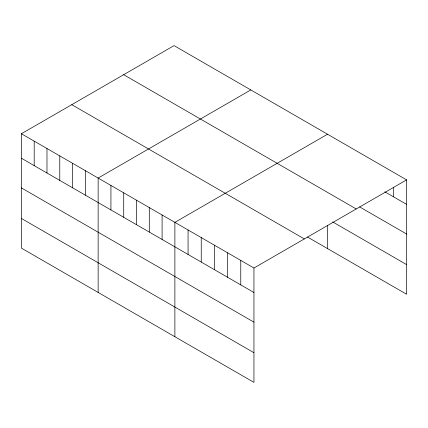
<?xml version="1.0" encoding="UTF-8"?>
<svg xmlns="http://www.w3.org/2000/svg" width="428" height="428" viewBox="0 0 428 428"><rect width="100%" height="100%" fill="white"/><g stroke="black" fill="none" stroke-linecap="round" stroke-linejoin="round"><path stroke-width="0.64" d="M21.4 133.75L253.948 268.014L253.948 382.381L21.4 248.117L21.4 133.75L174.052 45.619L406.6 179.883L406.6 294.25L307.513 237.042M250.792 89.928L98.14 178.059L98.14 292.426M327.532 134.232L174.881 222.362L174.881 336.729M253.948 268.014L406.6 179.883M384.825 191.798L406.6 204.37M359.616 206.906L406.6 234.03M123.676 74.702L356.224 208.966M332.69 221.918L406.6 264.59M71.776 104.667L304.324 238.931M21.4 158.242L253.948 292.501M21.4 187.903L253.948 322.161M21.4 218.457L253.948 352.72M393.423 187.496L393.423 196.762M327.532 225.385L327.532 248.598M240.771 260.406L240.771 284.893M227.594 252.798L227.594 277.285M214.417 245.191L214.417 269.677M201.24 237.583L201.24 262.07M188.058 229.975L188.058 254.462M162.094 214.979L162.094 239.471M149.302 207.596L149.302 232.083M136.511 200.213L136.511 224.7M123.724 192.825L123.724 217.317M110.932 185.442L110.932 209.934M85.349 170.676L85.349 195.163M72.562 163.287L72.562 187.78M59.77 155.904L59.77 180.391M46.978 148.521L46.978 173.008M34.192 141.138L34.192 165.625"/></g></svg>
